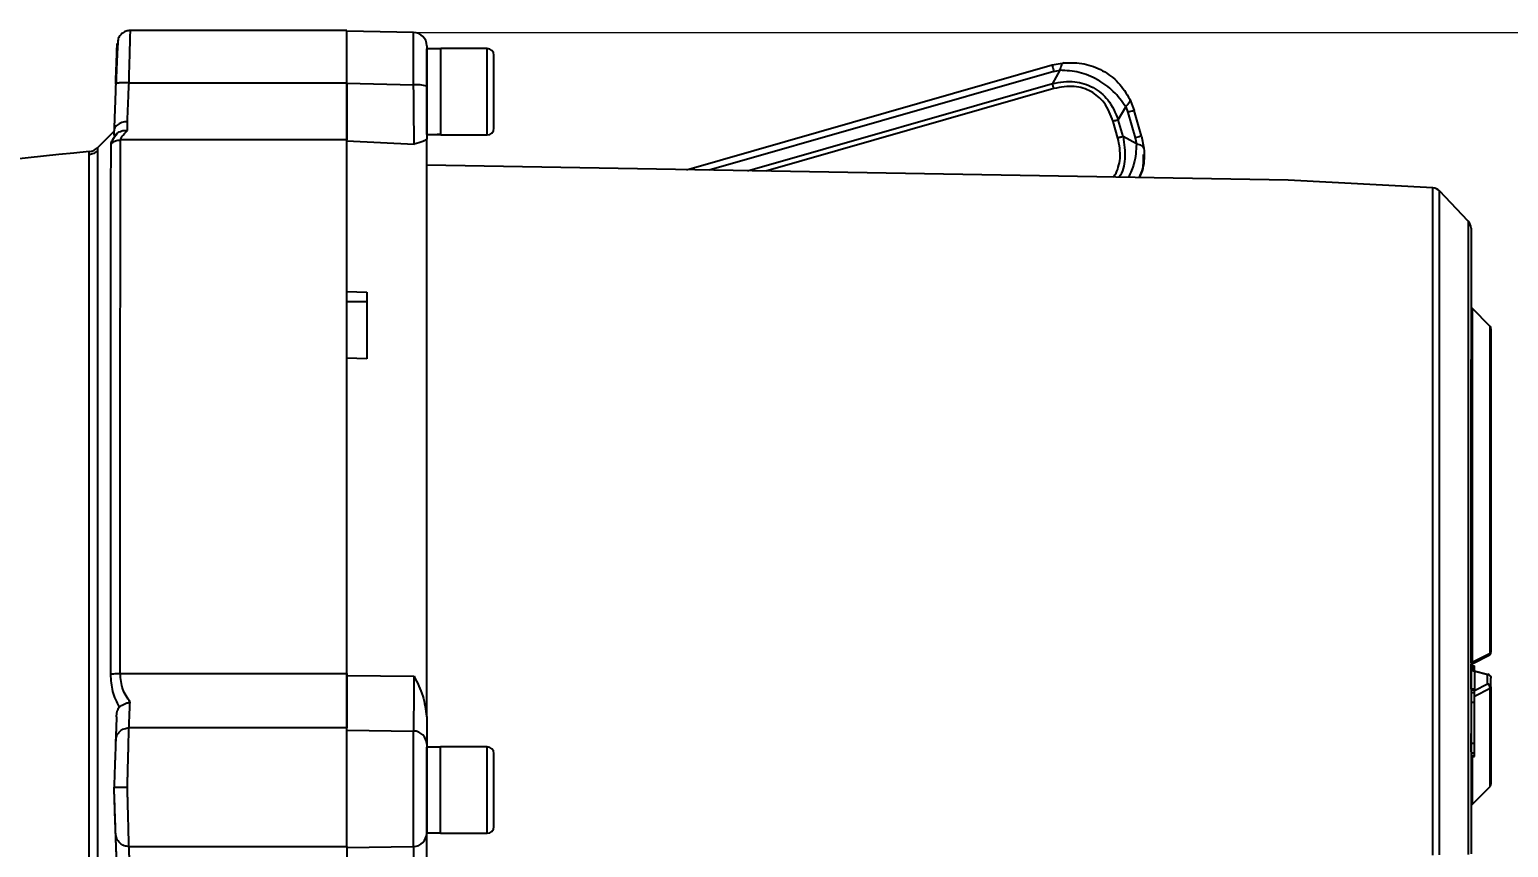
# Model space of a CAD drawing. Header units: millimetres. Extents: x 1953 to 4389, y 564 to 2287.
# Drawn here: x 3657.7 to 3880, y 2020.1 to 2143 of the extents above; entities that cross this region are included whole.
import ezdxf

# ---------------------------------------------------------------- set-up
doc = ezdxf.new("R2010")
doc.units = ezdxf.units.MM
doc.layers.add('AM_5', color=3, linetype='Continuous', lineweight=25)
doc.styles.add('SLDTEXTSTYLE1', font='txt.shx', dxfattribs={"width": 0.7, "bigfont": 'gbcbig.shx'})
doc.dimstyles.new('SLDDIMSTYLE12$0', dxfattribs={"dimtxt": 12, "dimasz": 10, "dimexe": 0, "dimexo": 0.0625, "dimgap": 0.875, "dimtad": 1, "dimdec": 1, "dimlfac": 1.8, "dimrnd": 1e-09, "dimzin": 12, "dimdsep": 46, "dimtxsty": 'SLDTEXTSTYLE1', "dimcen": 0.09, "dimdle": 8.16, "dimclrd": 3, "dimclre": 3, "dimadec": 0, "dimazin": 3, "dimtfac": 1, "dimtdec": 1, "dimtofl": 0, "dimtmove": 0, "dimatfit": 3, "dimfxl": 0, "dimfrac": 2, "dimtolj": 1, "dimlwd": 5, "dimlwe": 5, "dimarcsym": 0})

# ---------------------------------------------------------------- blocks, each defined once
blk = doc.blocks.new('*D64')
at = {"layer": 'AM_5', "color": 3, "lineweight": 5, "transparency": 16777216}
blk.add_line((3715.5, 2142.6), (3910.92, 2142.6), dxfattribs=at)
at = {"layer": 'AM_5', "color": 3, "linetype": 'Continuous', "lineweight": 5, "transparency": 16777216}
for p, q in [((3910.92, 2132.6), (3910.92, 1925.17)), ((3715.5, 1915.17), (3910.92, 1915.17))]:
    blk.add_line(p, q, dxfattribs=at)
at = {"layer": 'AM_5', "color": 3, "transparency": 16777216}
for points in [[(3909.25, 2132.6), (3912.59, 2132.6), (3910.92, 2142.6)], [(3909.25, 1925.17), (3912.59, 1925.17), (3910.92, 1915.17)]]:
    blk.add_solid(points, dxfattribs=at)
at = {"layer": 'Defpoints', "color": 0, "transparency": 16777216}
for p in [(3715.44, 2142.6), (3715.44, 1915.17), (3910.92, 1915.17)]:
    blk.add_point(p, dxfattribs=at)
at = {"layer": 'AM_5', "color": 0, "transparency": 16777216, "insert": (3904.04, 2028.89), "char_height": 12, "attachment_point": 5, "rotation": 90, "style": 'SLDTEXTSTYLE1'}
blk.add_mtext('\\A1;230', dxfattribs=at)

msp = doc.modelspace()

# ---------------------------------------------------------------- linework, layer by layer
at = {"color": 7, "linetype": 'Continuous', "lineweight": 25}
for p, q in [((3705.402, 2142.888), (3672.86, 2142.888)), ((3715.437, 2142.604), (3705.402, 2142.779)), ((3715.437, 2134.709), (3715.437, 2142.604)), ((3719.502, 2140.123), (3717.402, 2140.123)), ((3717.402, 2127.243), (3717.402, 2140.123)), ((3726.502, 2140.183), (3719.502, 2140.183)), ((3719.502, 2127.183), (3719.502, 2140.183)), ((3719.502, 2127.358), (3719.502, 2140.101)), ((3726.502, 2127.183), (3726.502, 2140.183)), ((3756.451, 2121.947), (3811.408, 2137.705)), ((3811.684, 2136.75), (3759.85, 2121.888)), ((3811.408, 2137.705), (3813.215, 2138.047)), ((3812.587, 2136.921), (3811.48, 2134.928)), ((3811.684, 2136.75), (3812.587, 2136.921)), ((3670.716, 2134.883), (3670.648, 2134.841)), ((3672.647, 2135.024), (3705.402, 2135.024)), ((3705.402, 2134.959), (3715.437, 2134.709)), ((3765.648, 2121.786), (3811.48, 2134.928)), ((3811.7, 2134.16), (3768.381, 2121.739)), ((3823.11, 2132.562), (3823.777, 2130.849)), ((3821.375, 2129.443), (3822.482, 2131.436)), ((3822.482, 2131.436), (3822.816, 2130.579)), ((3822.816, 2130.579), (3823.918, 2126.734)), ((3824.88, 2127.004), (3823.777, 2130.849)), ((3670.402, 2127.763), (3667.898, 2125.257)), ((3670.402, 2127.169), (3670.402, 2127.786)), ((3672.402, 2127.863), (3672.402, 2129.174)), ((3821.322, 2126.724), (3820.606, 2129.223)), ((3822.091, 2126.943), (3821.375, 2129.443)), ((3705.402, 2126.433), (3671.356, 2126.433)), ((3705.402, 2126.308), (3715.506, 2125.791)), ((3719.502, 2127.183), (3726.502, 2127.183)), ((3824.089, 2125.831), (3822.091, 2126.943)), ((3823.918, 2126.734), (3824.089, 2125.831)), ((3824.88, 2127.004), (3825.222, 2125.197)), ((3825.267, 2124.241), (3825.267, 2124.248)), ((3846.928, 2120.367), (3717.402, 2122.629)), ((3868.656, 2119.228), (3846.928, 2120.367)), ((3873.99, 2114.207), (3869.666, 2118.763)), ((3705.402, 2103.638), (3708.402, 2103.526)), ((3708.402, 2102.103), (3705.402, 2102.103)), ((3877.255, 2098.401), (3874.548, 2101.118)), ((3877.255, 2049.256), (3877.255, 2098.401)), ((3877.402, 2098.049), (3877.402, 2095.463)), ((3708.402, 2093.531), (3705.402, 2093.643)), ((3874.402, 2093.785), (3874.402, 2093.432)), ((3877.401, 2049.405), (3877.401, 2050.698)), ((3874.401, 2047.535), (3874.408, 2047.607)), ((3874.548, 2047.895), (3877.255, 2049.256)), ((3874.68, 2047.731), (3877.125, 2048.958)), ((3874.68, 2047.731), (3877.125, 2048.958)), ((3671.321, 2046.221), (3705.401, 2046.22)), ((3705.401, 2045.916), (3715.506, 2045.797)), ((3874.401, 2043.844), (3874.401, 2047.559)), ((3874.401, 2047.355), (3874.901, 2047.355)), ((3874.401, 2047.227), (3874.901, 2047.227)), ((3874.401, 2047.163), (3874.901, 2047.163)), ((3874.429, 2046.972), (3874.901, 2046.972)), ((3874.901, 2047.227), (3874.901, 2047.355)), ((3874.901, 2046.976), (3874.901, 2047.227)), ((3874.901, 2046.972), (3874.901, 2047.163)), ((3874.901, 2046.555), (3874.901, 2046.972)), ((3874.901, 2046.844), (3874.901, 2046.972)), ((3874.901, 2046.555), (3874.901, 2046.844)), ((3874.901, 2046.555), (3876.901, 2046.087)), ((3876.901, 2046.087), (3874.901, 2046.555)), ((3874.901, 2046.555), (3874.901, 2043.903)), ((3876.901, 2044.642), (3876.901, 2046.087)), ((3877.133, 2046.032), (3876.947, 2046.109)), ((3877.133, 2046.032), (3876.947, 2046.109)), ((3877.337, 2045.789), (3877.365, 2045.707)), ((3877.385, 2045.648), (3877.369, 2045.713)), ((3877.385, 2045.633), (3877.401, 2045.502)), ((3877.401, 2044.209), (3877.401, 2045.502)), ((3874.401, 2043.903), (3874.901, 2043.903)), ((3874.401, 2043.766), (3874.901, 2043.766)), ((3874.401, 2043.354), (3874.901, 2043.354)), ((3874.901, 2043.638), (3876.901, 2044.642)), ((3874.901, 2042.826), (3877.255, 2044.006)), ((3874.901, 2043.766), (3874.901, 2043.903)), ((3874.901, 2043.354), (3874.901, 2043.766)), ((3877.255, 2029.241), (3877.255, 2044.006)), ((3874.401, 2041.918), (3874.901, 2041.918)), ((3874.901, 2035.735), (3874.901, 2041.918)), ((3705.401, 2038.046), (3672.645, 2038.046)), ((3705.401, 2037.714), (3715.436, 2037.565)), ((3715.436, 2020.212), (3715.436, 2037.565)), ((3874.401, 2034.436), (3874.401, 2037.18)), ((3719.501, 2035.123), (3717.401, 2035.123)), ((3717.401, 2022.243), (3717.401, 2035.123)), ((3726.501, 2035.183), (3719.501, 2035.183)), ((3719.501, 2022.183), (3719.501, 2035.183)), ((3719.501, 2022.243), (3719.501, 2035.123)), ((3726.501, 2022.183), (3726.501, 2035.183)), ((3874.401, 2035.735), (3874.901, 2035.735)), ((3874.401, 2034.299), (3874.901, 2034.299)), ((3874.901, 2033.887), (3874.901, 2034.299)), ((3874.401, 2033.887), (3874.901, 2033.887)), ((3874.401, 2033.871), (3874.901, 2033.871)), ((3874.401, 2033.75), (3874.901, 2033.75)), ((3874.548, 2033.75), (3874.548, 2026.534)), ((3670.401, 2029.128), (3670.401, 2029.1)), ((3874.548, 2026.534), (3877.255, 2029.241)), ((3717.401, 2022.243), (3719.501, 2022.243)), ((3719.501, 2022.183), (3726.501, 2022.183)), ((3672.645, 2020.185), (3705.401, 2020.185)), ((3705.401, 2020.063), (3715.436, 2020.212))]:
    msp.add_line(p, q, dxfattribs=at)
at = {"color": 7, "linetype": 'Continuous', "lineweight": 25, "flags": 128}
for points in [[(3868.656, 2018.894), (3868.656, 2024.502), (3868.656, 2030.127), (3868.656, 2035.747), (3868.656, 2041.341), (3868.656, 2046.886), (3868.656, 2052.361), (3868.656, 2057.746), (3868.656, 2063.018), (3868.656, 2068.158), (3868.656, 2073.146), (3868.656, 2077.962), (3868.656, 2082.588), (3868.656, 2087.006), (3868.656, 2091.198), (3868.656, 2095.149), (3868.656, 2098.843), (3868.656, 2102.265), (3868.656, 2105.403), (3868.656, 2108.244), (3868.656, 2110.777), (3868.656, 2112.993), (3868.656, 2114.883), (3868.656, 2116.439), (3868.656, 2117.656), (3868.656, 2118.528), (3868.656, 2119.053), (3868.656, 2119.228)], [(3869.665, 2018.946), (3869.665, 2024.63), (3869.665, 2030.332), (3869.665, 2036.028), (3869.666, 2041.695), (3869.666, 2047.31), (3869.666, 2052.852), (3869.666, 2058.297), (3869.666, 2063.623), (3869.666, 2068.81), (3869.666, 2073.836), (3869.666, 2078.681), (3869.666, 2083.326), (3869.666, 2087.751), (3869.666, 2091.939), (3869.666, 2095.874), (3869.666, 2099.539), (3869.666, 2102.92), (3869.666, 2106.002), (3869.666, 2108.775), (3869.666, 2111.225), (3869.666, 2113.344), (3869.666, 2115.123), (3869.666, 2116.555), (3869.666, 2117.634), (3869.666, 2118.356), (3869.666, 2118.718), (3869.666, 2118.763)], [(3873.99, 2114.207), (3873.99, 2114.027), (3873.99, 2113.489), (3873.99, 2112.595), (3873.99, 2111.348), (3873.99, 2109.755), (3873.99, 2107.821), (3873.99, 2105.554), (3873.99, 2102.965), (3873.99, 2100.065), (3873.99, 2096.864), (3873.99, 2093.377), (3873.99, 2089.619), (3873.99, 2085.605), (3873.99, 2081.353), (3873.99, 2076.88), (3873.99, 2072.204), (3873.989, 2067.346), (3873.989, 2062.327), (3873.989, 2057.166), (3873.989, 2051.887), (3873.989, 2046.511), (3873.989, 2041.06), (3873.989, 2035.558), (3873.989, 2030.029), (3873.989, 2024.494), (3873.989, 2018.978)], [(3874.548, 2101.118), (3874.548, 2100.618), (3874.548, 2099.739), (3874.548, 2098.489), (3874.548, 2096.882), (3874.548, 2094.934), (3874.548, 2092.665), (3874.548, 2090.099), (3874.548, 2087.263), (3874.548, 2084.184), (3874.548, 2080.896), (3874.548, 2077.432), (3874.548, 2073.829), (3874.548, 2070.122), (3874.548, 2066.351), (3874.548, 2062.555), (3874.548, 2058.772), (3874.548, 2055.043), (3874.548, 2051.404), (3874.548, 2047.895)], [(3874.401, 2047.826), (3874.401, 2049.523), (3874.401, 2052.487), (3874.401, 2055.587), (3874.401, 2058.786), (3874.401, 2062.043), (3874.401, 2065.321), (3874.401, 2068.579), (3874.401, 2071.777), (3874.401, 2074.877), (3874.401, 2077.842), (3874.401, 2080.634), (3874.402, 2083.221), (3874.402, 2085.57), (3874.402, 2087.654), (3874.402, 2089.446), (3874.402, 2090.926), (3874.402, 2092.076), (3874.402, 2092.88), (3874.402, 2093.331), (3874.402, 2093.432)], [(3874.901, 2046.555), (3874.917, 2046.569), (3874.932, 2046.577), (3874.946, 2046.577), (3874.959, 2046.571), (3874.969, 2046.558), (3874.977, 2046.54)]]:
    msp.add_lwpolyline(points, dxfattribs=at)
at = {"color": 7, "linetype": 'Continuous', "lineweight": 25}
for centre, radius, start, end in [((3715.402, 2140.604), 2, 359.99969, 88.99969), ((3726.502, 2139.183), 1, 359.99969, 89.99969), ((3715.918, 2129.38), 5.35, 73.89589, 95.15802), ((3726.502, 2128.183), 1, 269.99969, 359.99969), ((3729.512, 1470.794), 656.897, 95.489386, 101.924805), ((3666.482, 2126.669), 2, 275.4893, 315.06662), ((3868.578, 2117.73), 1.5, 43.49969, 86.99969), ((3872.902, 2113.174), 1.5, 359.99969, 43.49969), ((3874.899, 2101.471), 0.498, 180.0161, 225.11705), ((3876.904, 2098.049), 0.497, 0.01882, 45.13639), ((3876.902, 2098.049), 0.5, 359.99969, 44.79592), ((3874.595, 2047.703), 0.198, 103.88416, 168.00896), ((3876.901, 2049.405), 0.5, 296.63012, 359.99969), ((3877.209, 2049.447), 0.197, 283.44681, 347.66321), ((3876.941, 2046.061), 0.0477, 83.56953, 147.17328), ((3877.136, 2046.004), 0.0277, 97.12051, 149.18729), ((3874.788, 2044.073), 0.386, 180.21967, 206.01538), ((3876.933, 2044.173), 0.47, 4.40164, 93.81095), ((3877.153, 2044.234), 0.25, 294.15126, 354.20295), ((3715.406, 2035.57), 1.995, 0.12453, 89.12989), ((3726.501, 2034.183), 1, 359.99969, 89.99969), ((3876.901, 2029.595), 0.5, 314.99969, 359.99969), ((3874.901, 2026.18), 0.5, 134.99969, 179.99969), ((3726.501, 2023.183), 1, 269.99969, 359.99969), ((3715.406, 2022.207), 1.995, 270.86948, 359.87485)]:
    msp.add_arc(centre, radius, start, end, dxfattribs=at)
for centre, major_axis, ratio, start_param, end_param in [((3717.402, 2133.683), (11.154, 0), 0.5773503, 4.712389, 4.9017857), ((3719.502, 2133.683), (11.154, 0), 0.5773503, 4.6181163, 4.712389), ((3670.524, 2025.385), (-3.458, 99.039), 0.0000745, 4.6429335, 4.7499054)]:
    msp.add_ellipse(centre, major_axis=major_axis, ratio=ratio, start_param=start_param, end_param=end_param, dxfattribs=at)
for points, knots in [([(3671.026, 2141.683), (3671.01, 2141.557), (3670.978, 2141.307), (3670.894, 2139.736), (3670.793, 2137.538), (3670.719, 2135.766), (3670.682, 2134.885)], [0, 0, 0, 0, 0.254696, 0.5062842, 0.7546307, 1, 1, 1, 1]), ([(3672.939, 2142.887), (3672.752, 2142.879), (3672.361, 2142.862), (3671.805, 2142.62), (3671.319, 2142.225), (3671.121, 2141.859), (3671.024, 2141.677)], [0, 0, 0, 0, 0.23334994, 0.48489099, 0.74450802, 1, 1, 1, 1]), ([(3672.647, 2135.024), (3672.663, 2135.623), (3672.694, 2136.763), (3672.745, 2138.656), (3672.786, 2140.132), (3672.815, 2141.192), (3672.831, 2141.799), (3672.851, 2142.541), (3672.866, 2143.053), (3672.861, 2142.865), (3672.86, 2142.853)], [0, 0, 0, 0, 0.1406686, 0.2673929, 0.4783479, 0.5663563, 0.6529404, 0.7381007, 0.9838874, 1, 1, 1, 1]), ([(3705.402, 2135.024), (3705.402, 2136.087), (3705.402, 2138.212), (3705.402, 2140.781), (3705.402, 2142.549), (3705.402, 2142.773), (3705.402, 2142.885)], [0, 0, 0, 0, 0.2503661, 0.5007322, 0.7510982, 1, 1, 1, 1]), ([(3670.75, 2137.726), (3670.76, 2137.995), (3670.796, 2139.039), (3670.831, 2140.036), (3670.858, 2140.81), (3670.86, 2140.881), (3670.861, 2140.923)], [0, 0, 0, 0, 0.1366129, 0.5304212, 0.7239462, 1, 1, 1, 1]), ([(3727.502, 2133.683), (3727.502, 2134.375), (3727.502, 2135.439), (3727.502, 2136.72), (3727.502, 2137.601), (3727.502, 2138.311), (3727.502, 2138.997), (3727.502, 2139.11), (3727.502, 2139.183)], [0, 0, 0, 0, 0.2394568, 0.3683607, 0.5, 0.6316393, 0.7605432, 1, 1, 1, 1]), ([(3670.648, 2134.812), (3670.674, 2135.553), (3670.711, 2136.607), (3670.741, 2137.47), (3670.75, 2137.726)], [0, 0, 0, 0, 0.7030079, 1, 1, 1, 1]), ([(3813.215, 2138.047), (3813.088, 2137.989), (3812.833, 2137.87), (3812.669, 2137.239), (3812.587, 2136.921)], [0, 0, 0, 0, 0.4968674, 1, 1, 1, 1]), ([(3822.482, 2131.436), (3821.91, 2132.238), (3820.783, 2133.814), (3818.299, 2135.575), (3815.495, 2136.743), (3813.563, 2136.862), (3812.587, 2136.921)], [0, 0, 0, 0, 0.2541572, 0.5000143, 0.7476258, 1, 1, 1, 1]), ([(3813.215, 2138.047), (3814.237, 2138.055), (3816.245, 2138.071), (3819.076, 2136.953), (3821.524, 2135.144), (3822.575, 2133.433), (3823.11, 2132.562)], [0, 0, 0, 0, 0.2543758, 0.4999836, 0.7457388, 1, 1, 1, 1]), ([(3670.648, 2134.841), (3670.63, 2134.32), (3670.595, 2133.304), (3670.545, 2131.882), (3670.477, 2129.935), (3670.433, 2128.69), (3670.402, 2127.804)], [0, 0, 0, 0, 0.1983107, 0.386023, 0.5632417, 1, 1, 1, 1]), ([(3672.647, 2135.024), (3672.396, 2135.029), (3672.011, 2135.037), (3671.546, 2135.022), (3671.226, 2135.001), (3670.971, 2134.969), (3670.767, 2134.931), (3670.733, 2134.899), (3670.716, 2134.883)], [0, 0, 0, 0, 0.2702959, 0.4157421, 0.5642569, 0.7127719, 0.8582187, 1, 1, 1, 1]), ([(3672.402, 2129.174), (3672.434, 2129.923), (3672.484, 2131.119), (3672.57, 2133.173), (3672.621, 2134.386), (3672.647, 2135.024)], [0, 0, 0, 0, 0.442556, 0.7070771, 1, 1, 1, 1]), ([(3705.402, 2126.308), (3705.402, 2126.589), (3705.402, 2127.151), (3705.402, 2129.169), (3705.402, 2131.819), (3705.402, 2133.911), (3705.402, 2134.959)], [0, 0, 0, 0, 0.25004665, 0.49944856, 0.74939592, 1, 1, 1, 1]), ([(3715.506, 2125.791), (3715.506, 2126.066), (3715.505, 2126.437), (3715.499, 2127.392), (3715.495, 2128.07), (3715.49, 2128.885), (3715.48, 2129.904), (3715.467, 2131.215), (3715.454, 2132.844), (3715.443, 2134.068), (3715.437, 2134.709)], [0, 0, 0, 0, 0.2442896, 0.3290361, 0.4144898, 0.500125, 0.5979924, 0.7157703, 0.8510724, 1, 1, 1, 1]), ([(3717.402, 2134.521), (3717.402, 2133.761), (3717.402, 2132.246), (3717.402, 2130.117), (3717.402, 2128.161), (3717.402, 2127.096), (3717.402, 2126.562)], [0, 0, 0, 0, 0.2507669, 0.5000113, 0.749245, 1, 1, 1, 1]), ([(3811.48, 2134.928), (3812.6, 2135.11), (3814.685, 2135.449), (3817.678, 2134.475), (3820.107, 2132.456), (3820.93, 2130.499), (3821.375, 2129.443)], [0, 0, 0, 0, 0.2680966, 0.49882268, 0.72946368, 1, 1, 1, 1]), ([(3820.606, 2129.223), (3820.228, 2130.202), (3819.69, 2131.6), (3818.356, 2132.997), (3817.279, 2133.751), (3816.066, 2134.259), (3814.183, 2134.641), (3812.721, 2134.358), (3811.7, 2134.16)], [0, 0, 0, 0, 0.2715623, 0.3875926, 0.5011305, 0.6146375, 0.7308194, 1, 1, 1, 1]), ([(3727.502, 2128.183), (3727.502, 2128.256), (3727.502, 2128.369), (3727.502, 2129.055), (3727.502, 2129.765), (3727.502, 2130.646), (3727.502, 2131.927), (3727.502, 2132.991), (3727.502, 2133.683)], [0, 0, 0, 0, 0.2394568, 0.3683607, 0.5, 0.6316393, 0.7605432, 1, 1, 1, 1]), ([(3823.11, 2132.562), (3823.126, 2132.423), (3823.158, 2132.145), (3822.708, 2131.673), (3822.482, 2131.436)], [0, 0, 0, 0, 0.5000023, 1, 1, 1, 1]), ([(3672.402, 2129.174), (3672.257, 2129.169), (3671.969, 2129.159), (3671.543, 2129.057), (3671.158, 2128.893), (3670.844, 2128.674), (3670.611, 2128.422), (3670.445, 2128.131), (3670.417, 2127.916), (3670.402, 2127.804)], [0, 0, 0, 0, 0.14037969, 0.27934696, 0.43421745, 0.57550646, 0.70514845, 0.84665009, 1, 1, 1, 1]), ([(3670.862, 2127.424), (3670.959, 2127.5), (3671.159, 2127.658), (3671.522, 2127.8), (3671.941, 2127.886), (3672.235, 2127.872), (3672.402, 2127.863)], [0, 0, 0, 0, 0.23953147, 0.4944886, 0.71426187, 1, 1, 1, 1]), ([(3671.356, 2126.433), (3671.409, 2126.59), (3671.516, 2126.905), (3672.105, 2127.543), (3672.402, 2127.863)], [0, 0, 0, 0, 0.4963659, 1, 1, 1, 1]), ([(3669.906, 2046.118), (3669.908, 2048.854), (3669.91, 2054.23), (3669.913, 2061.943), (3669.916, 2069.175), (3669.919, 2075.896), (3669.922, 2082.098), (3669.925, 2088.656), (3669.928, 2095.315), (3669.931, 2101.784), (3669.934, 2107.223), (3669.936, 2111.723), (3669.938, 2115.382), (3669.939, 2118.307), (3669.94, 2120.599), (3669.941, 2122.517), (3669.942, 2124.019), (3669.942, 2125.131), (3669.941, 2125.637), (3669.941, 2125.855)], [0, 0, 0, 0, 0.069544, 0.1366662, 0.2013664, 0.2636441, 0.3234991, 0.380931, 0.462516, 0.5386511, 0.6093347, 0.6745656, 0.7343428, 0.7886652, 0.8375319, 0.880942, 0.9303299, 0.9700165, 1, 1, 1, 1]), ([(3669.941, 2125.855), (3669.981, 2126.018), (3670.066, 2126.358), (3670.589, 2127.058), (3670.862, 2127.424)], [0, 0, 0, 0, 0.4772622, 1, 1, 1, 1]), ([(3669.941, 2125.855), (3670.038, 2125.941), (3670.235, 2126.114), (3670.588, 2126.294), (3670.966, 2126.412), (3671.227, 2126.426), (3671.356, 2126.433)], [0, 0, 0, 0, 0.249112, 0.5020683, 0.7539601, 1, 1, 1, 1]), ([(3670.862, 2127.423), (3670.807, 2127.375), (3670.675, 2127.26), (3670.509, 2127.147), (3670.416, 2127.118), (3670.406, 2127.154), (3670.402, 2127.169)], [0, 0, 0, 0, 0.1458908, 0.3468199, 0.7287309, 1, 1, 1, 1]), ([(3671.321, 2046.221), (3671.323, 2049.177), (3671.325, 2055.025), (3671.329, 2063.451), (3671.332, 2071.431), (3671.335, 2079.709), (3671.339, 2088.072), (3671.342, 2096.245), (3671.345, 2103.41), (3671.348, 2109.57), (3671.35, 2114.743), (3671.352, 2118.973), (3671.354, 2122.291), (3671.355, 2124.824), (3671.355, 2125.904), (3671.356, 2126.433)], [0, 0, 0, 0, 0.07474512, 0.1478589, 0.21934128, 0.28919219, 0.37976848, 0.46744598, 0.55222439, 0.63410347, 0.71308294, 0.78916257, 0.86234211, 0.93262132, 1, 1, 1, 1]), ([(3705.402, 2113.777), (3705.402, 2113.864), (3705.402, 2115.58), (3705.402, 2118.295), (3705.402, 2121.805), (3705.402, 2124.541), (3705.402, 2125.719), (3705.402, 2126.308)], [0, 0, 0, 0, 0.0131672, 0.2598754, 0.5065836, 0.7532918, 1, 1, 1, 1]), ([(3717.402, 2126.562), (3717.256, 2126.442), (3716.964, 2126.201), (3715.994, 2125.928), (3715.506, 2125.791)], [0, 0, 0, 0, 0.4975573, 1, 1, 1, 1]), ([(3820.636, 2120.826), (3820.717, 2120.937), (3821.054, 2121.398), (3821.411, 2122.361), (3821.81, 2124.235), (3821.523, 2125.7), (3821.322, 2126.724)], [0, 0, 0, 0, 0.0674485, 0.2795451, 0.496596, 1, 1, 1, 1]), ([(3822.091, 2126.943), (3822.247, 2125.843), (3822.538, 2123.796), (3822.09, 2121.561), (3821.46, 2120.819), (3821.455, 2120.812)], [0, 0, 0, 0, 0.53543802, 0.99577551, 1, 1, 1, 1]), ([(3824.089, 2125.831), (3824.045, 2124.844), (3823.966, 2123.117), (3823.211, 2121.485), (3822.887, 2120.787)], [0, 0, 0, 0, 0.5719725, 1, 1, 1, 1]), ([(3825.222, 2125.197), (3825.162, 2125.325), (3825.041, 2125.582), (3824.408, 2125.748), (3824.089, 2125.831)], [0, 0, 0, 0, 0.4968676, 1, 1, 1, 1]), ([(3666.653, 1933.032), (3666.653, 1933.122), (3666.653, 1933.302), (3666.653, 1934.649), (3666.653, 1936.814), (3666.654, 1939.896), (3666.654, 1943.879), (3666.654, 1947.588), (3666.655, 1950.431), (3666.655, 1952.063), (3666.655, 1953.766), (3666.655, 1955.541), (3666.655, 1957.385), (3666.655, 1959.299), (3666.656, 1962.185), (3666.656, 1966.359), (3666.657, 1972.224), (3666.658, 1979.088), (3666.659, 1986.034), (3666.659, 1992.806), (3666.66, 1999.176), (3666.661, 2006.026), (3666.661, 2013.338), (3666.662, 2021.084), (3666.663, 2029.099), (3666.664, 2037.104), (3666.664, 2044.819), (3666.665, 2052.104), (3666.666, 2058.931), (3666.666, 2065.282), (3666.667, 2071.368), (3666.668, 2077.139), (3666.668, 2082.551), (3666.669, 2086.411), (3666.669, 2088.966), (3666.669, 2090.411), (3666.67, 2091.797), (3666.67, 2093.125), (3666.67, 2094.396), (3666.67, 2095.612), (3666.67, 2098.729), (3666.671, 2103.453), (3666.671, 2109.178), (3666.672, 2114.022), (3666.672, 2117.967), (3666.673, 2121.013), (3666.673, 2123.144), (3666.673, 2124.454), (3666.673, 2124.604), (3666.673, 2124.679)], [0, 0, 0, 0, 0.0296529, 0.0597596, 0.0903203, 0.121335, 0.1528036, 0.1847262, 0.1939339, 0.2031788, 0.2124607, 0.2217798, 0.231136, 0.2405293, 0.2499597, 0.2723294, 0.297237, 0.3246821, 0.3546643, 0.3760668, 0.3985975, 0.4222564, 0.4470433, 0.4729582, 0.5000012, 0.5269362, 0.5527631, 0.5774817, 0.6010919, 0.6235936, 0.6449867, 0.6676297, 0.6888821, 0.7087436, 0.7151195, 0.7213375, 0.7273978, 0.7333003, 0.739045, 0.7446319, 0.750061, 0.7827354, 0.8150007, 0.8468569, 0.878304, 0.9093419, 0.9399706, 0.97019, 1, 1, 1, 1]), ([(3667.904, 2124.812), (3667.725, 2124.661), (3667.366, 2124.36), (3666.904, 2124.273), (3666.673, 2124.23)], [0, 0, 0, 0, 0.49992892, 1, 1, 1, 1]), ([(3667.898, 2124.802), (3667.898, 2124.414), (3667.898, 2123.634), (3667.897, 2121.305), (3667.897, 2118.149), (3667.897, 2114.115), (3667.896, 2109.265), (3667.896, 2103.64), (3667.895, 2097.295), (3667.894, 2090.292), (3667.894, 2082.698), (3667.893, 2074.585), (3667.892, 2066.032), (3667.891, 2057.122), (3667.89, 2047.939), (3667.889, 2038.573), (3667.888, 2029.113), (3667.887, 2019.651), (3667.886, 2010.278), (3667.886, 2001.083), (3667.885, 1992.155), (3667.884, 1983.581), (3667.883, 1975.443), (3667.882, 1967.818), (3667.882, 1960.781), (3667.881, 1954.399), (3667.881, 1948.734), (3667.88, 1943.839), (3667.88, 1939.764), (3667.879, 1936.542), (3667.879, 1934.226), (3667.879, 1932.754), (3667.879, 1932.555), (3667.879, 1932.455)], [0, 0, 0, 0, 0.03199971, 0.06426639, 0.09653306, 0.12879974, 0.16106642, 0.19333309, 0.22559977, 0.25786645, 0.29013312, 0.3223998, 0.35466647, 0.38693315, 0.41919983, 0.4514665, 0.48373318, 0.51599986, 0.54826653, 0.58053321, 0.61279988, 0.64506656, 0.67733324, 0.70959991, 0.74186659, 0.77413327, 0.80639994, 0.83866662, 0.87093329, 0.90319997, 0.93546665, 0.96773332, 1, 1, 1, 1]), ([(3667.898, 2125.247), (3667.898, 2125.252), (3667.898, 2125.256), (3667.898, 2124.806), (3667.898, 2124.802)], [0, 0, 0, 0, 0.9916131, 1, 1, 1, 1]), ([(3825.222, 2125.197), (3825.264, 2124.166), (3825.326, 2122.628), (3824.721, 2121.222), (3824.522, 2120.758)], [0, 0, 0, 0, 0.6705708, 1, 1, 1, 1]), ([(3824.524, 2120.758), (3824.729, 2121.218), (3825.222, 2122.326), (3825.187, 2123.538), (3825.167, 2124.247)], [0, 0, 0, 0, 0.4149051, 1, 1, 1, 1]), ([(3705.402, 2103.638), (3705.402, 2105.583), (3705.402, 2107.625), (3705.402, 2109.326), (3705.402, 2109.407)], [0, 0, 0, 0, 0.9524087, 1, 1, 1, 1]), ([(3705.402, 2093.643), (3705.402, 2094.875), (3705.402, 2097.86), (3705.402, 2100.534), (3705.402, 2102.103)], [0, 0, 0, 0, 0.4130428, 1, 1, 1, 1]), ([(3877.401, 2063.887), (3877.401, 2065.142), (3877.401, 2067.651), (3877.401, 2071.362), (3877.401, 2074.087), (3877.401, 2075.876), (3877.401, 2076.797), (3877.401, 2077.704), (3877.401, 2078.598), (3877.401, 2079.477), (3877.401, 2080.068), (3877.401, 2080.48), (3877.401, 2080.956), (3877.401, 2081.671), (3877.401, 2082.487), (3877.402, 2083.195), (3877.402, 2083.879), (3877.402, 2084.563), (3877.402, 2085.05), (3877.402, 2085.787), (3877.402, 2086.67), (3877.402, 2087.838), (3877.402, 2088.819), (3877.402, 2089.656), (3877.402, 2090.299), (3877.402, 2090.809), (3877.402, 2091.244), (3877.402, 2091.657), (3877.402, 2092.059), (3877.402, 2092.337), (3877.402, 2092.714), (3877.402, 2093.133), (3877.402, 2093.655), (3877.402, 2094.093), (3877.402, 2094.417), (3877.402, 2094.649), (3877.402, 2094.809), (3877.402, 2094.955), (3877.402, 2095.052), (3877.402, 2095.129), (3877.402, 2095.206), (3877.402, 2095.311), (3877.402, 2095.4), (3877.402, 2095.446), (3877.402, 2095.463)], [0, 0, 0, 0, 0.0803647, 0.1607294, 0.2410941, 0.2624684, 0.283842, 0.3052151, 0.3265873, 0.3479574, 0.3693255, 0.3704427, 0.3788854, 0.405204, 0.4251182, 0.4428013, 0.4618483, 0.4808946, 0.4999402, 0.5035205, 0.5449145, 0.57896, 0.6143836, 0.643615, 0.6685119, 0.6871043, 0.7041218, 0.7223404, 0.7405585, 0.758776, 0.762108, 0.7964253, 0.8245029, 0.853496, 0.8824879, 0.8971785, 0.9118685, 0.9265578, 0.9412466, 0.9442716, 0.9541998, 0.9705965, 0.9890576, 1, 1, 1, 1]), ([(3877.401, 2055.708), (3877.401, 2055.869), (3877.401, 2056.343), (3877.401, 2056.839), (3877.401, 2057.315), (3877.401, 2057.871), (3877.401, 2058.715), (3877.401, 2059.675), (3877.401, 2061.362), (3877.401, 2062.754), (3877.401, 2063.887)], [0, 0, 0, 0, 0.0605828, 0.1780059, 0.1845972, 0.2371842, 0.3838571, 0.4956302, 0.5891103, 1, 1, 1, 1]), ([(3877.401, 2050.698), (3877.401, 2050.994), (3877.401, 2051.585), (3877.401, 2052.487), (3877.401, 2053.32), (3877.401, 2053.857), (3877.401, 2054.085)], [0, 0, 0, 0, 0.267189, 0.5343632, 0.8015234, 1, 1, 1, 1]), ([(3874.43, 2047.581), (3874.435, 2047.58), (3874.456, 2047.577), (3874.523, 2047.638), (3874.625, 2047.698), (3874.677, 2047.729)], [0, 0, 0, 0, 0.1601422, 0.5688581, 1, 1, 1, 1]), ([(3874.672, 2047.729), (3874.671, 2047.727), (3874.651, 2047.712), (3874.619, 2047.714), (3874.579, 2047.73), (3874.555, 2047.779), (3874.547, 2047.839), (3874.547, 2047.876), (3874.548, 2047.895)], [0, 0, 0, 0, 0.02846283, 0.31204876, 0.56943896, 0.79305666, 0.89635991, 1, 1, 1, 1]), ([(3877.124, 2048.959), (3877.136, 2048.966), (3877.169, 2048.982), (3877.207, 2049.029), (3877.249, 2049.115), (3877.253, 2049.2), (3877.255, 2049.256)], [0, 0, 0, 0, 0.1405401, 0.3746799, 0.5898936, 1, 1, 1, 1]), ([(3669.906, 2046.118), (3670.003, 2046.134), (3670.199, 2046.164), (3670.551, 2046.196), (3670.929, 2046.217), (3671.192, 2046.219), (3671.321, 2046.221)], [0, 0, 0, 0, 0.2475722, 0.5, 0.7524278, 1, 1, 1, 1]), ([(3671.212, 2041.157), (3670.833, 2041.916), (3670.096, 2043.391), (3669.968, 2045.227), (3669.906, 2046.118)], [0, 0, 0, 0, 0.5146876, 1, 1, 1, 1]), ([(3672.807, 2041.901), (3672.39, 2042.523), (3671.564, 2043.756), (3671.402, 2045.404), (3671.321, 2046.221)], [0, 0, 0, 0, 0.5050283, 1, 1, 1, 1]), ([(3705.401, 2037.714), (3705.401, 2037.941), (3705.401, 2038.393), (3705.401, 2040.271), (3705.401, 2042.816), (3705.401, 2044.882), (3705.401, 2045.916)], [0, 0, 0, 0, 0.2500652, 0.4994456, 0.7493864, 1, 1, 1, 1]), ([(3715.436, 2037.565), (3715.442, 2037.661), (3715.453, 2037.846), (3715.465, 2038.448), (3715.476, 2039.063), (3715.483, 2039.605), (3715.495, 2040.7), (3715.504, 2042.659), (3715.505, 2044.766), (3715.506, 2045.797)], [0, 0, 0, 0, 0.1490589, 0.284486, 0.365253, 0.4374072, 0.5004523, 0.7554674, 1, 1, 1, 1]), ([(3715.506, 2045.797), (3715.993, 2044.826), (3716.963, 2042.892), (3717.256, 2040.746), (3717.401, 2039.678)], [0, 0, 0, 0, 0.5024427, 1, 1, 1, 1]), ([(3874.532, 2046.834), (3874.504, 2046.861), (3874.448, 2046.914), (3874.423, 2046.978), (3874.411, 2047.01)], [0, 0, 0, 0, 0.5052965, 1, 1, 1, 1]), ([(3874.513, 2046.833), (3874.513, 2046.84), (3874.513, 2046.855), (3874.495, 2046.866), (3874.466, 2046.865), (3874.439, 2046.854), (3874.425, 2046.848)], [0, 0, 0, 0, 0.2336109, 0.4844564, 0.7436939, 1, 1, 1, 1]), ([(3874.512, 2046.833), (3874.537, 2046.803), (3874.59, 2046.739), (3874.721, 2046.632), (3874.829, 2046.586), (3874.901, 2046.555)], [0, 0, 0, 0, 0.233085, 0.4930073, 1, 1, 1, 1]), ([(3876.901, 2046.087), (3876.941, 2046.08), (3877.014, 2046.066), (3877.082, 2046.033), (3877.113, 2046.018)], [0, 0, 0, 0, 0.5446681, 1, 1, 1, 1]), ([(3877.113, 2046.018), (3877.155, 2045.991), (3877.244, 2045.932), (3877.33, 2045.807), (3877.389, 2045.661), (3877.397, 2045.561), (3877.401, 2045.502)], [0, 0, 0, 0, 0.2427138, 0.5154318, 0.7146901, 1, 1, 1, 1]), ([(3877.113, 2045.965), (3877.155, 2045.94), (3877.244, 2045.888), (3877.329, 2045.776), (3877.389, 2045.645), (3877.397, 2045.555), (3877.401, 2045.502)], [0, 0, 0, 0, 0.2421389, 0.5153871, 0.7139591, 1, 1, 1, 1]), ([(3877.383, 2045.654), (3877.384, 2045.65), (3877.401, 2045.602), (3877.401, 2045.55), (3877.401, 2045.502)], [0, 0, 0, 0, 0.0659147, 1, 1, 1, 1]), ([(3874.901, 2038.758), (3874.901, 2039.381), (3874.901, 2040.626), (3874.901, 2042.096), (3874.901, 2043.032), (3874.901, 2043.546), (3874.901, 2043.856), (3874.901, 2043.887), (3874.901, 2043.903)], [0, 0, 0, 0, 0.25015941, 0.49958066, 0.62466902, 0.74973011, 0.87480959, 1, 1, 1, 1]), ([(3874.901, 2041.918), (3874.901, 2042.241), (3874.901, 2042.645), (3874.901, 2043.072), (3874.901, 2043.254), (3874.901, 2043.314), (3874.901, 2043.354)], [0, 0, 0, 0, 0.4996211, 0.6251499, 0.7494732, 1, 1, 1, 1]), ([(3877.229, 2044.209), (3877.214, 2044.253), (3877.181, 2044.348), (3877.099, 2044.478), (3877.001, 2044.582), (3876.934, 2044.622), (3876.901, 2044.642)], [0, 0, 0, 0, 0.239538, 0.5175571, 0.7682031, 1, 1, 1, 1]), ([(3877.255, 2044.006), (3877.255, 2044.038), (3877.255, 2044.103), (3877.238, 2044.173), (3877.229, 2044.209)], [0, 0, 0, 0, 0.4935537, 1, 1, 1, 1]), ([(3670.771, 2039.697), (3670.792, 2039.967), (3670.823, 2040.371), (3670.987, 2040.848), (3671.118, 2041.062), (3671.197, 2041.142), (3671.212, 2041.157)], [0, 0, 0, 0, 0.5019977, 0.7519527, 0.9535485, 1, 1, 1, 1]), ([(3671.212, 2041.157), (3671.31, 2041.24), (3671.512, 2041.413), (3671.903, 2041.627), (3672.343, 2041.802), (3672.652, 2041.868), (3672.807, 2041.901)], [0, 0, 0, 0, 0.2386671, 0.4926942, 0.7442037, 1, 1, 1, 1]), ([(3672.645, 2038.046), (3672.65, 2038.156), (3672.66, 2038.38), (3672.694, 2039.182), (3672.741, 2040.324), (3672.785, 2041.369), (3672.807, 2041.901)], [0, 0, 0, 0, 0.2356127, 0.4808109, 0.7356041, 1, 1, 1, 1]), ([(3670.771, 2039.697), (3670.756, 2039.245), (3670.724, 2038.339), (3670.687, 2037.293), (3670.659, 2036.488), (3670.65, 2036.25), (3670.646, 2036.131)], [0, 0, 0, 0, 0.2423696, 0.4853152, 0.7431963, 1, 1, 1, 1]), ([(3717.401, 2039.678), (3717.401, 2039.125), (3717.401, 2038.024), (3717.401, 2036.804), (3717.401, 2035.918), (3717.401, 2035.689), (3717.401, 2035.574)], [0, 0, 0, 0, 0.250755, 0.4999887, 0.7492331, 1, 1, 1, 1]), ([(3874.901, 2033.75), (3874.901, 2033.754), (3874.901, 2033.76), (3874.901, 2033.847), (3874.901, 2034.076), (3874.901, 2034.597), (3874.901, 2035.549), (3874.901, 2036.99), (3874.901, 2038.168), (3874.901, 2038.758)], [0, 0, 0, 0, 0.06265322, 0.12530292, 0.25030366, 0.37521459, 0.50021885, 0.74968949, 1, 1, 1, 1]), ([(3670.646, 2036.131), (3670.682, 2036.375), (3670.755, 2036.881), (3671.223, 2037.525), (3671.887, 2037.965), (3672.399, 2038.02), (3672.645, 2038.046)], [0, 0, 0, 0, 0.2409388, 0.5005407, 0.7598409, 1, 1, 1, 1]), ([(3672.402, 2029.132), (3672.423, 2029.878), (3672.457, 2031.133), (3672.513, 2033.185), (3672.571, 2035.335), (3672.625, 2037.326), (3672.638, 2037.811), (3672.645, 2038.046)], [0, 0, 0, 0, 0.1721657, 0.2895759, 0.5005369, 0.7581236, 1, 1, 1, 1]), ([(3705.401, 2024.638), (3705.401, 2025.064), (3705.401, 2026.391), (3705.401, 2029.152), (3705.401, 2032.384), (3705.401, 2035.202), (3705.401, 2037.308), (3705.401, 2037.8), (3705.401, 2038.046)], [0, 0, 0, 0, 0.0861586, 0.2689269, 0.4516951, 0.6344634, 0.8172317, 1, 1, 1, 1]), ([(3670.646, 2036.131), (3670.639, 2035.937), (3670.626, 2035.551), (3670.568, 2033.891), (3670.49, 2031.68), (3670.431, 2029.979), (3670.401, 2029.128)], [0, 0, 0, 0, 0.2501088, 0.5000493, 0.7500207, 1, 1, 1, 1]), ([(3874.901, 2034.299), (3874.901, 2034.339), (3874.901, 2034.399), (3874.901, 2034.578), (3874.901, 2035.008), (3874.901, 2035.412), (3874.901, 2035.735)], [0, 0, 0, 0, 0.2505117, 0.3752446, 0.5001647, 1, 1, 1, 1]), ([(3727.501, 2023.183), (3727.501, 2023.256), (3727.501, 2023.369), (3727.501, 2024.055), (3727.501, 2024.765), (3727.501, 2025.646), (3727.501, 2026.927), (3727.501, 2028.683), (3727.501, 2030.439), (3727.501, 2031.72), (3727.501, 2032.601), (3727.501, 2033.311), (3727.501, 2033.997), (3727.501, 2034.11), (3727.501, 2034.183)], [0, 0, 0, 0, 0.1197284, 0.1841803, 0.25, 0.3158197, 0.3802716, 0.5, 0.6197284, 0.6841803, 0.75, 0.8158197, 0.8802716, 1, 1, 1, 1]), ([(3670.401, 2029.128), (3670.421, 2029.129), (3670.454, 2029.13), (3670.672, 2029.131), (3670.94, 2029.131), (3671.285, 2029.131), (3671.766, 2029.131), (3672.152, 2029.132), (3672.402, 2029.132)], [0, 0, 0, 0, 0.2060336, 0.3367467, 0.4847907, 0.6326865, 0.7619928, 1, 1, 1, 1]), ([(3670.646, 2022.099), (3670.639, 2022.298), (3670.626, 2022.695), (3670.567, 2024.368), (3670.49, 2026.583), (3670.431, 2028.28), (3670.401, 2029.128)], [0, 0, 0, 0, 0.2517027, 0.5016332, 0.7507978, 1, 1, 1, 1]), ([(3672.645, 2020.185), (3672.638, 2020.425), (3672.625, 2020.922), (3672.571, 2022.932), (3672.513, 2025.09), (3672.456, 2027.138), (3672.423, 2028.389), (3672.402, 2029.132)], [0, 0, 0, 0, 0.2427621, 0.5013465, 0.7114494, 0.8284362, 1, 1, 1, 1]), ([(3672.645, 2020.185), (3672.399, 2020.211), (3671.887, 2020.266), (3671.223, 2020.706), (3670.755, 2021.349), (3670.681, 2021.855), (3670.646, 2022.099)], [0, 0, 0, 0, 0.2401596, 0.4994595, 0.7590609, 1, 1, 1, 1]), ([(3670.771, 2018.512), (3670.755, 2018.974), (3670.723, 2019.899), (3670.686, 2020.948), (3670.659, 2021.741), (3670.65, 2021.98), (3670.646, 2022.099)], [0, 0, 0, 0, 0.2474466, 0.4951672, 0.7474842, 1, 1, 1, 1]), ([(3717.401, 2018.099), (3717.401, 2018.651), (3717.401, 2019.753), (3717.401, 2020.973), (3717.401, 2021.859), (3717.401, 2022.088), (3717.401, 2022.203)], [0, 0, 0, 0, 0.250755, 0.4999887, 0.7492331, 1, 1, 1, 1]), ([(3672.807, 2016.313), (3672.784, 2016.846), (3672.741, 2017.891), (3672.693, 2019.036), (3672.659, 2019.844), (3672.65, 2020.073), (3672.645, 2020.185)], [0, 0, 0, 0, 0.26432, 0.5190878, 0.7643113, 1, 1, 1, 1]), ([(3715.506, 2011.98), (3715.505, 2013.014), (3715.504, 2014.406), (3715.499, 2015.941), (3715.495, 2016.821), (3715.489, 2017.66), (3715.479, 2018.486), (3715.466, 2019.268), (3715.453, 2019.931), (3715.442, 2020.115), (3715.436, 2020.212)], [0, 0, 0, 0, 0.2442896, 0.329036, 0.4144898, 0.500125, 0.5979924, 0.7157703, 0.8510724, 1, 1, 1, 1])]:
    msp.add_open_spline(points, degree=3, knots=knots, dxfattribs=at)
for points in [[(3705.402, 2134.959), (3705.402, 2136.013), (3705.402, 2138.121), (3705.402, 2140.674), (3705.402, 2142.438), (3705.402, 2142.665), (3705.402, 2142.779)], [(3717.402, 2140.604), (3717.402, 2140.515), (3717.402, 2140.337), (3717.402, 2138.957), (3717.402, 2136.966), (3717.402, 2135.336), (3717.402, 2134.521)], [(3811.408, 2137.705), (3811.421, 2137.663), (3811.445, 2137.579), (3811.604, 2137.026), (3811.684, 2136.75)], [(3705.402, 2135.024), (3705.402, 2133.983), (3705.402, 2131.902), (3705.402, 2129.272), (3705.402, 2127.266), (3705.402, 2126.71), (3705.402, 2126.433)], [(3811.7, 2134.16), (3811.679, 2134.234), (3811.636, 2134.383), (3811.576, 2134.593), (3811.521, 2134.783), (3811.494, 2134.879), (3811.48, 2134.928)], [(3823.777, 2130.849), (3823.734, 2130.837), (3823.647, 2130.815), (3823.093, 2130.658), (3822.816, 2130.579)], [(3821.375, 2129.443), (3821.326, 2129.429), (3821.229, 2129.401), (3821.039, 2129.347), (3820.829, 2129.287), (3820.68, 2129.244), (3820.606, 2129.223)], [(3705.401, 2046.22), (3705.401, 2049.515), (3705.401, 2056.103), (3705.401, 2065.655), (3705.401, 2074.839), (3705.402, 2083.542), (3705.402, 2091.678), (3705.402, 2099.163), (3705.402, 2105.918), (3705.402, 2111.873), (3705.402, 2116.971), (3705.402, 2121.136), (3705.402, 2124.416), (3705.402, 2125.76), (3705.402, 2126.433)], [(3717.401, 2039.678), (3717.401, 2043.329), (3717.401, 2050.633), (3717.401, 2061.276), (3717.401, 2071.519), (3717.401, 2081.22), (3717.402, 2090.259), (3717.402, 2098.521), (3717.402, 2105.902), (3717.402, 2112.307), (3717.402, 2117.662), (3717.402, 2121.87), (3717.402, 2124.99), (3717.402, 2126.038), (3717.402, 2126.562)], [(3822.091, 2126.943), (3822.043, 2126.93), (3821.946, 2126.902), (3821.756, 2126.848), (3821.545, 2126.788), (3821.397, 2126.745), (3821.322, 2126.724)], [(3824.88, 2127.004), (3824.836, 2126.992), (3824.75, 2126.97), (3824.196, 2126.813), (3823.918, 2126.734)], [(3874.402, 2113.174), (3874.402, 2113.084), (3874.402, 2112.903), (3874.402, 2111.448), (3874.402, 2109.143), (3874.402, 2105.928), (3874.402, 2101.863), (3874.402, 2096.985), (3874.402, 2091.351), (3874.402, 2085.023), (3874.401, 2078.071), (3874.401, 2070.573), (3874.401, 2062.612), (3874.401, 2054.277), (3874.401, 2045.658), (3874.401, 2036.856), (3874.401, 2027.957), (3874.401, 2022.051), (3874.401, 2019.098)], [(3708.402, 2103.526), (3708.402, 2101.95), (3708.402, 2098.797), (3708.402, 2095.286), (3708.402, 2093.531)], [(3877.402, 2098.049), (3877.402, 2097.882), (3877.402, 2097.547), (3877.402, 2096.43), (3877.402, 2094.88), (3877.402, 2092.876), (3877.402, 2090.457), (3877.402, 2087.656), (3877.402, 2084.514), (3877.401, 2081.075), (3877.401, 2077.389), (3877.401, 2073.509), (3877.401, 2069.491), (3877.401, 2065.393), (3877.401, 2061.272), (3877.401, 2057.192), (3877.401, 2053.194), (3877.401, 2050.668), (3877.401, 2049.405)], [(3705.401, 2045.916), (3705.401, 2048.83), (3705.401, 2054.658), (3705.401, 2063.152), (3705.401, 2071.381), (3705.401, 2079.252), (3705.402, 2086.753), (3705.402, 2091.346), (3705.402, 2093.643)], [(3705.401, 2046.22), (3705.401, 2045.193), (3705.401, 2043.137), (3705.401, 2040.603), (3705.401, 2038.726), (3705.401, 2038.272), (3705.401, 2038.046)], [(3874.401, 2047.089), (3874.406, 2047.042), (3874.416, 2046.948), (3874.48, 2046.871), (3874.512, 2046.833)], [(3877.401, 2044.209), (3877.401, 2043.113), (3877.401, 2040.922), (3877.401, 2038.041), (3877.401, 2035.511), (3877.401, 2033.394), (3877.401, 2031.712), (3877.401, 2030.503), (3877.401, 2029.737), (3877.401, 2029.642), (3877.401, 2029.595)], [(3705.401, 2028.888), (3705.401, 2029.959), (3705.401, 2032.099), (3705.401, 2034.961), (3705.401, 2036.161), (3705.401, 2036.761)], [(3717.401, 2035.574), (3717.401, 2035.408), (3717.401, 2035.075), (3717.401, 2033.501), (3717.401, 2031.37), (3717.401, 2028.888), (3717.401, 2026.407), (3717.401, 2024.276), (3717.401, 2022.702), (3717.401, 2022.369), (3717.401, 2022.203)], [(3705.401, 2020.063), (3705.401, 2020.305), (3705.401, 2020.789), (3705.401, 2022.876), (3705.401, 2025.662), (3705.401, 2027.813), (3705.401, 2028.888)], [(3705.401, 2020.185), (3705.401, 2019.954), (3705.401, 2019.492), (3705.401, 2017.603), (3705.401, 2015.06), (3705.401, 2013.002), (3705.401, 2011.973)]]:
    msp.add_open_spline(points, degree=3, dxfattribs=at)

# ---------------------------------------------------------------- dimensions: what is measured, and where the dimension line sits
at = {"layer": 'AM_5'}
dim = msp.add_linear_dim(base=(3910.918, 1915.173), p1=(3715.437, 2142.604), p2=(3715.435, 1915.173), angle=90, text='230', dimstyle='SLDDIMSTYLE12$0', override={"dimlfac": 1, "dimpost": ''}, dxfattribs=at)
dim.commit()
dim.dimension.update_dxf_attribs({"geometry": '*D64', "text_midpoint": (3904.043, 2028.888)})

doc.saveas('drawing.dxf')
